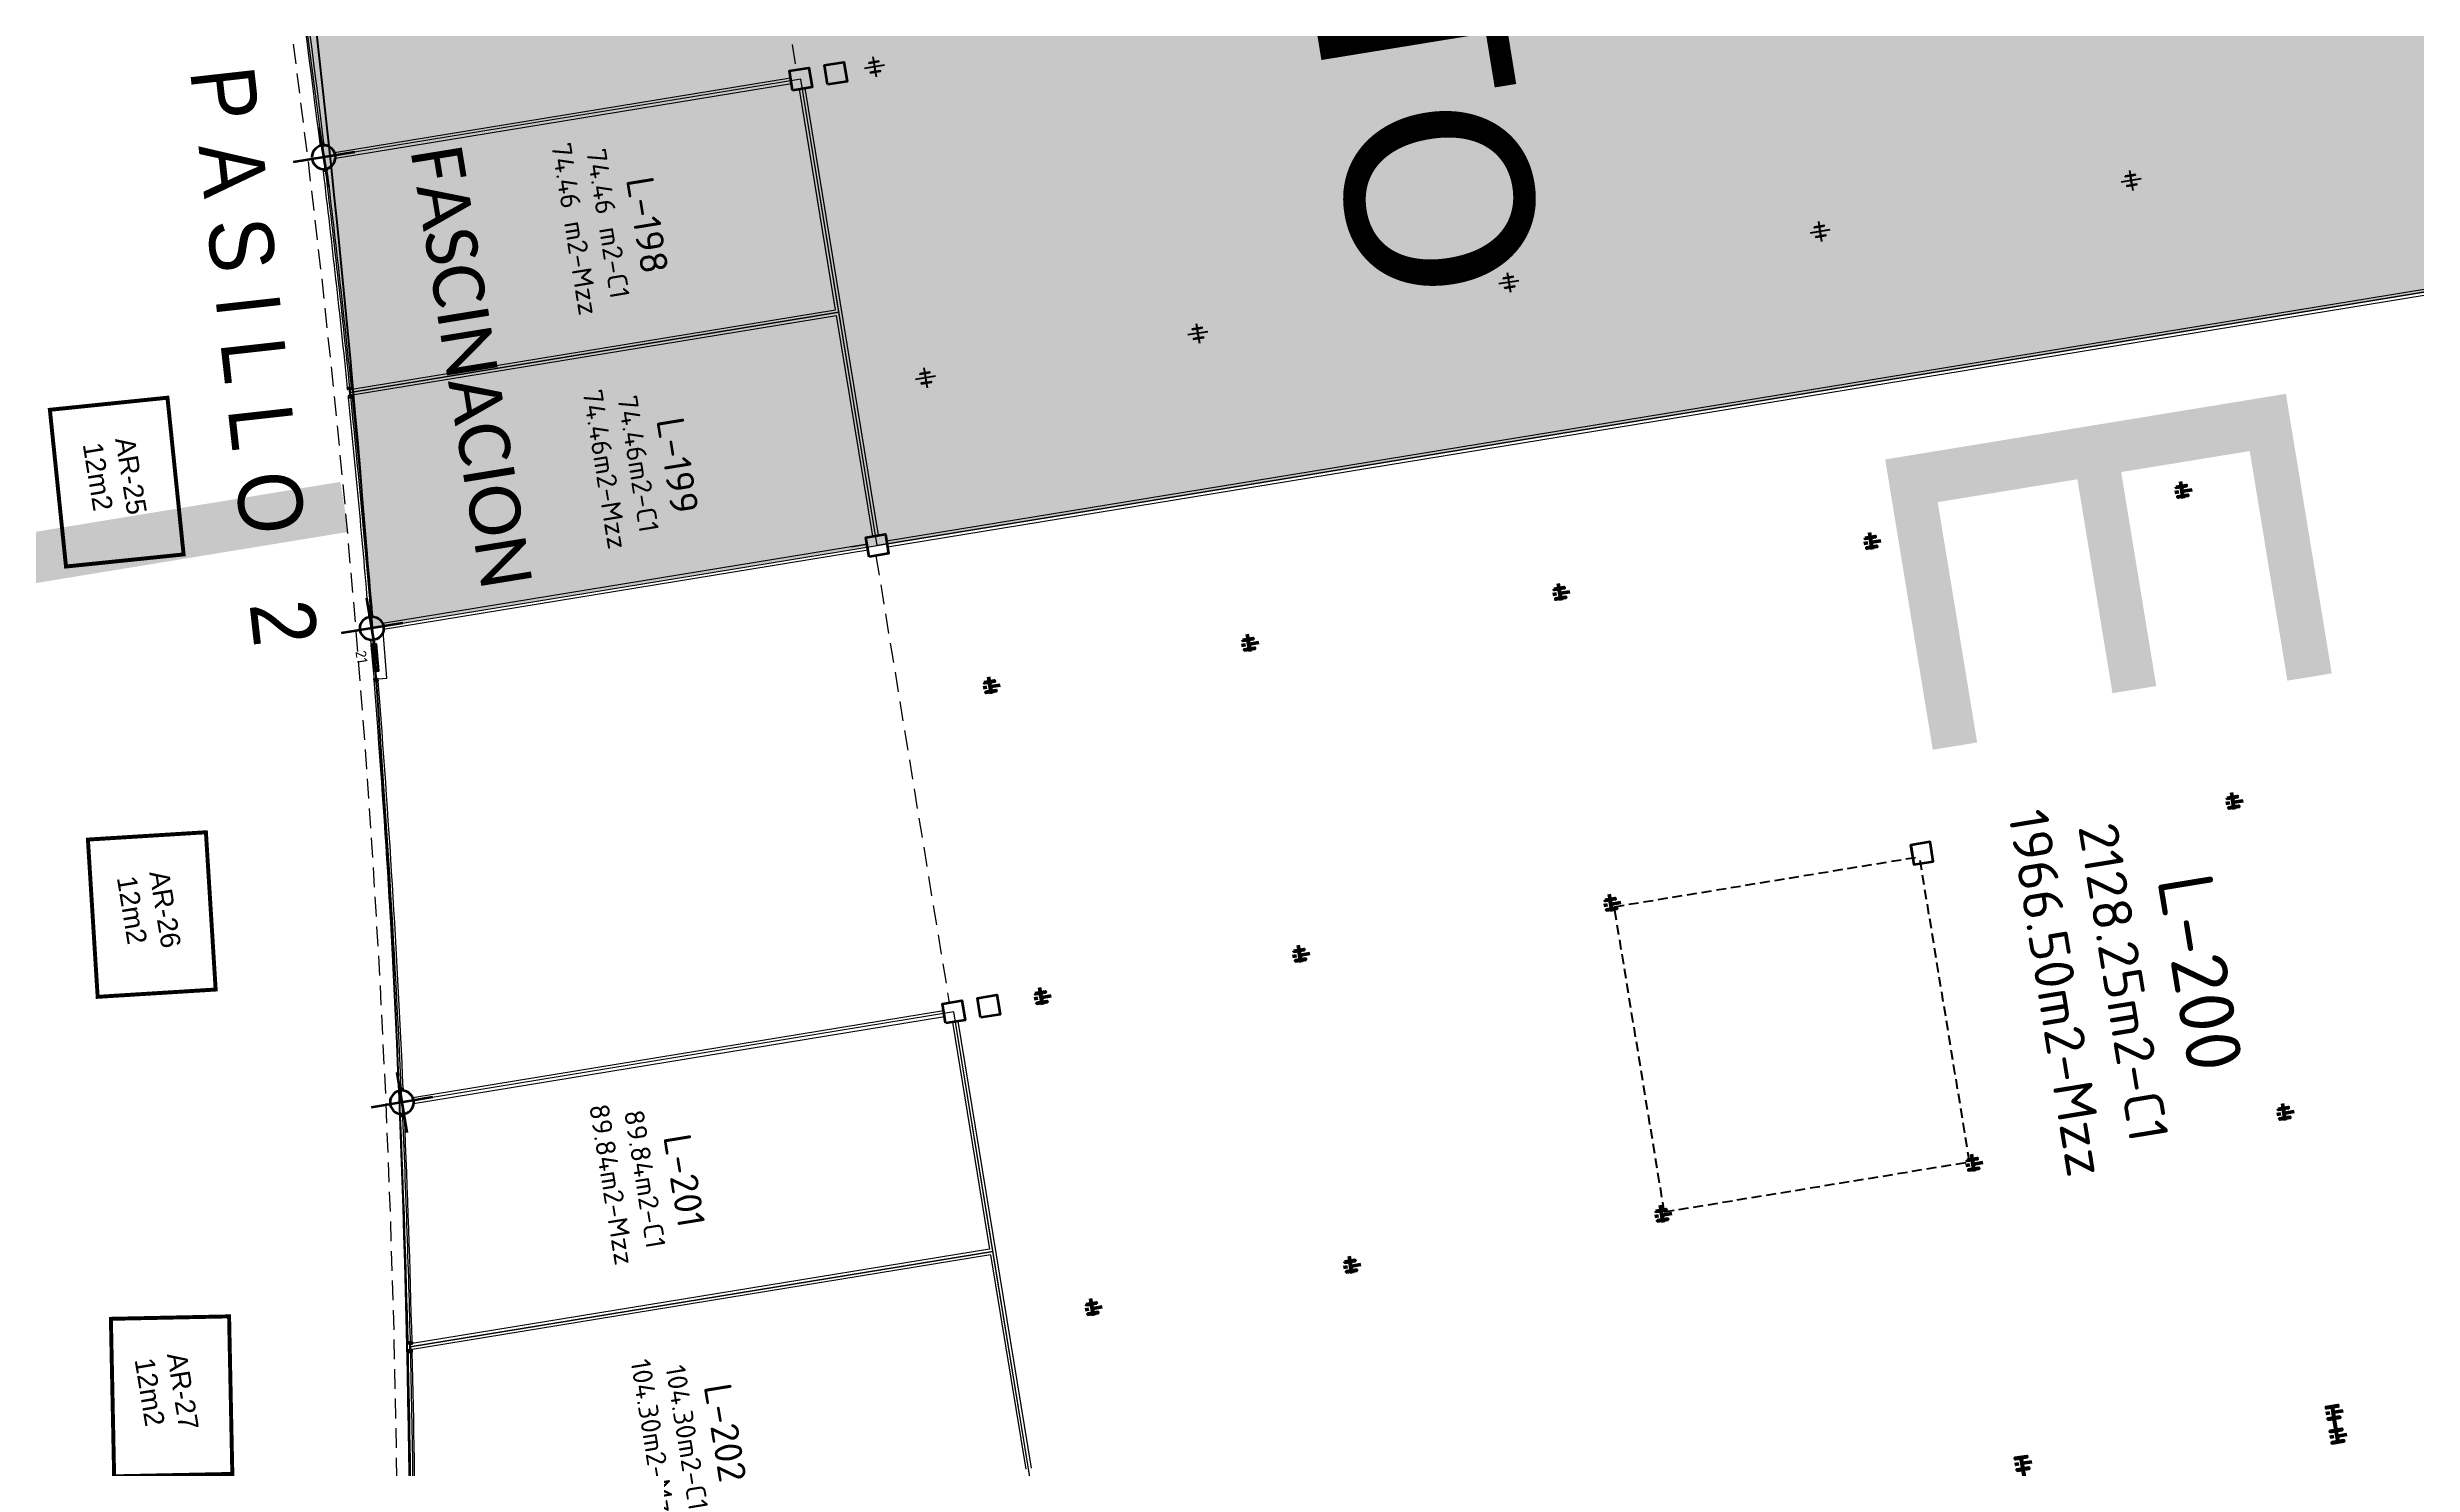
# Model space of a CAD drawing. Header units: metres. Extents: x 2 to 659295185, y -28 to 1124222152.
# Drawn here: x 655546.5 to 655606.5, y 1126339.9 to 1126375.9 of the extents above; entities that cross this region are included whole.
import ezdxf
from ezdxf.enums import TextEntityAlignment as Align

# ---------------------------------------------------------------- set-up
doc = ezdxf.new("R2010")
doc.units = ezdxf.units.M
doc.header["$MEASUREMENT"] = 0
for name, pattern in [('ACAD_ISO04W100', [30, 24, -3, 0, -3]), ('CCSM_C1_CUERPO EL$0$CONTINUA', [0]), ('CCSM_C1_CUERPO EL$0$DASHED', [0.75, 0.5, -0.25]), ('CONTINUA', [0]), ('DASHDOT', [1, 0.5, -0.25, 0, -0.25]), ('DASHED', [0.75, 0.5, -0.25]), ('ISAN_C1$0$HIDDEN', [0.375, 0.25, -0.125]), ('JIS_02_1.0', [2, 1, -1])]:
    doc.linetypes.add(name, pattern=pattern)
doc.layers.get('0').update_dxf_attribs({"linetype": 'CONTINUOUS'})
for name, color, linetype in [('+ARQ-ejes', 8, 'ACAD_ISO04W100'), ('+ARQ-estructura', 2, 'CONTINUOUS'), ('+ARQ-proyecciones', 253, 'JIS_02_1.0'), ('CCSM_C1_CUERPO BJ$0$A-LOCAL ID', 7, 'CONTINUOUS'), ('CCSM_C1_CUERPO BJ$0$ID_Nº LOCAL', 7, 'CONTINUOUS'), ('CCSM_C1_CUERPO EL$0$A-AREAS COMERCIALES', 151, 'CONTINUOUS'), ('CCSM_C1_CUERPO EL$0$A-EQUIPOS', 9, 'CONTINUOUS'), ('CCSM_C1_CUERPO EL$0$A-FRENTE DE LOCAL', 4, 'CONTINUOUS'), ('CCSM_C1_CUERPO EL$0$A-LOCAL ID', 7, 'CONTINUOUS'), ('CCSM_C1_CUERPO EL$0$A-MARCOS LOCALES', 4, 'CONTINUOUS'), ('CCSM_C1_CUERPO EL$0$A-PARED', 2, 'CCSM_C1_CUERPO EL$0$CONTINUA'), ('CCSM_C1_CUERPO EL$0$A-PROYECCIONES', 5, 'CCSM_C1_CUERPO EL$0$DASHED'), ('CCSM_C1_CUERPO EL$0$ID_AREA EXACTA', 7, 'CONTINUOUS'), ('CCSM_C1_CUERPO EL$0$ID_Nº LOCAL', 7, 'CONTINUOUS'), ('CCSM_C1_CUERPO EL$0$ID_RUBRO', 7, 'CONTINUOUS'), ('CCSM_XREF KIOSKOSE$0$Kiosco General', 154, 'CONTINUOUS'), ('DIVISION EDIFICIOS', 5, 'CONTINUOUS'), ('Est_señalizacion', 7, 'CONTINUOUS'), ('MESAS DE FERIA', 7, 'CONTINUOUS')]:
    doc.layers.add(name, color=color, linetype=linetype)
for name, color, linetype, lineweight in [('CCSM_C1_CUERPO EL$0$ENUMERACIÓN DE CAJETIN DE EXTINSIÓN', 8, 'CONTINUOUS', 0), ('CCSM_XREF ESTRUCTURA15$0$E-CA-COLUMNA', 2, 'CONTINUOUS', 35), ('CCSM_XREF ESTRUCTURA15$0$E-CE-COLUMNA', 2, 'CONTINUOUS', 35), ('CCSM_XREF ESTRUCTURA15$0$E-CL-COLUMNA', 2, 'CONTINUOUS', 35), ('INV_COLUMNAS', 1, 'CONTINUOUS', 50), ('LOCALES ASIGNADOS', 41, 'DASHDOT', 0), ('NOMBRES LOCATARIOS', 7, 'CONTINUA', 0)]:
    doc.layers.add(name, color=color, linetype=linetype, lineweight=lineweight)
doc.styles.add('B', font='arial.ttf')
doc.styles.add('CCSM_C1_CUERPO BJ$0$ROMANS', font='romans__.ttf')
doc.styles.add('CCSM_C1_CUERPO BJ$0$sigo', font='arial.ttf', dxfattribs={"width": 0.9})
doc.styles.add('CCSM_C1_CUERPO EL$0$ROMANS', font='romans__.ttf')
doc.styles.add('CCSM_XREF KIOSKOSE$0$Standard', font='txt')
doc.styles.get("Standard").update_dxf_attribs({"font": 'tahoma.ttf'})
doc.styles.add('X', font='romand.shx')

# ---------------------------------------------------------------- blocks, each defined once
blk = doc.blocks.new('CCSM_C1_CUERPO EL$0$CAJA DE MANGUERA')
for points in [[(0.444, 0.073), (0.473, -0.106), (0.44, -0.111), (0.417, 0.034), (-0.406, -0.1), (-0.382, -0.246), (-0.415, -0.251), (-0.444, -0.073)], [(0.417, 0.034), (0.44, -0.111), (-0.382, -0.246), (-0.406, -0.1)], [(0.299, 0.008), (0.393, -0.108), (0.246, -0.132)], [(-0.378, -0.123), (-0.288, -0.201), (-0.303, -0.111), (-0.363, -0.214)]]:
    blk.add_lwpolyline(points, close=True)
for points in [[(-0.295, -0.156), (-0.019, -0.111), (-0.012, -0.152)], [(-0.248, -0.149), (-0.241, -0.193)], [(-0.196, -0.14), (-0.189, -0.185)], [(-0.151, -0.133), (-0.144, -0.177)], [(-0.107, -0.125), (-0.1, -0.17)], [(-0.062, -0.118), (-0.055, -0.163)]]:
    blk.add_lwpolyline(points)
blk = doc.blocks.new('CCSM_C1_CUERPO EL$0$MARCO LOCAL-COLUMNA')
at = {"layer": 'CCSM_C1_CUERPO EL$0$A-MARCOS LOCALES'}
for points in [[(655585.123, 1126575.588), (655585.173, 1126575.588), (655585.173, 1126575.488), (655585.123, 1126575.488)], [(655585.128, 1126575.583), (655585.168, 1126575.583), (655585.168, 1126575.493), (655585.128, 1126575.493)]]:
    blk.add_lwpolyline(points, close=True, dxfattribs=at)
blk = doc.blocks.new('CCSM_C1_CUERPO EL$0$MARCO LOCAL-PARED')
for points in [[(655585.338, 1126575.539), (655585.388, 1126575.539), (655585.388, 1126575.439), (655585.338, 1126575.439)], [(655585.343, 1126575.534), (655585.383, 1126575.534), (655585.383, 1126575.444), (655585.343, 1126575.444)], [(655585.393, 1126575.539), (655585.393, 1126575.534), (655585.393, 1126575.534), (655585.393, 1126575.489), (655585.543, 1126575.489), (655585.543, 1126575.534), (655585.543, 1126575.534), (655585.543, 1126575.539), (655585.548, 1126575.539), (655585.548, 1126575.484), (655585.388, 1126575.484), (655585.388, 1126575.539)], [(655585.598, 1126575.539), (655585.548, 1126575.539), (655585.548, 1126575.439), (655585.598, 1126575.439)], [(655585.593, 1126575.534), (655585.553, 1126575.534), (655585.553, 1126575.444), (655585.593, 1126575.444)]]:
    blk.add_lwpolyline(points, close=True)
blk = doc.blocks.new('CCSM_C1_CUERPO EL$0$IDENT LOCAL')
at = {"style": 'CCSM_C1_CUERPO EL$0$ROMANS'}
for tag, height, p in [('NºLOCAL', 0.7, (0.201, 1.671)), ('AREA-EXACTA', 0.5, (0, 0.85)), ('RUBRO', 0.35, (0, 0)), ('USO', 0.35, (0, -0.85))]:
    blk.add_attdef(tag, text='', height=height, dxfattribs=at).set_placement(p, align=Align.BOTTOM_CENTER)
blk = doc.blocks.new('CCSM_XREF ESTRUCTURA15$0$CCSM_COLUM REDONDA')
at = {"color": 5}
for p, q in [((0, 0.774), (0, -0.774)), ((-0.789, 0), (0.789, 0))]:
    blk.add_line(p, q, dxfattribs=at)
blk.add_circle((0, 0), 0.3)
blk = doc.blocks.new('CCSM_XREF ESTRUCTURA15$0$CCSM_COLUMNA REC')
at = {"layer": 'CCSM_XREF ESTRUCTURA15$0$E-CA-COLUMNA'}
blk.add_lwpolyline([(-0.25, -0.25), (0.25, -0.25), (0.25, 0.25), (-0.25, 0.25)], close=True, dxfattribs=at)
blk = doc.blocks.new('CCSM_C1_CUERPO BJ$0$IDENT LOCAL')
at = {"style": 'CCSM_C1_CUERPO BJ$0$ROMANS'}
for tag, height, p in [('AREA-EXACTA', 0.5, (0.587, 0.096)), ('NºLOCAL', 0.7, (1.17, 0.119)), ('RUBRO', 0.35, (0, 0)), ('USO', 0.35, (-0.587, -0.096))]:
    blk.add_attdef(tag, text='', height=height, rotation=279.3085, dxfattribs=at).set_placement(p, align=Align.BOTTOM_CENTER)
blk = doc.blocks.new('HEA320')
h = blk.add_hatch()
h.set_pattern_fill('ANSI31', color=8, angle=90, style=0)
h.set_pattern_definition([(135, (-836336.7335, -1090585.6653), (-2.24506403, -2.24506403), [])])
h.paths.add_polyline_path([(-140, -4), (-140, -150), (-155, -150), (-155, 150), (-140, 150), (-140, 4), (139, 4), (139, 150), (155, 150), (155, -150), (139, -150), (139, -4)])
at = {"layer": 'INV_COLUMNAS', "color": 7, "linetype": 'ACAD_ISO04W100', "ltscale": 10}
for p, q in [((256, 0), (-256, 0)), ((0, 256), (0, -256))]:
    blk.add_line(p, q, dxfattribs=at)
at = {"layer": 'INV_COLUMNAS'}
blk.add_lwpolyline([(-140, -4), (-140, -150), (-155, -150), (-155, 150), (-140, 150), (-140, 4), (139, 4), (139, 150), (155, 150), (155, -150), (139, -150), (139, -4)], close=True, dxfattribs=at)
blk = doc.blocks.new('COL_COMP')
at = {"layer": 'INV_COLUMNAS'}
h = blk.add_hatch(dxfattribs=at)
h.set_pattern_fill('ANSI31', style=0)
h.set_pattern_definition([(45, (-836920.707, -1097820.263), (-2.24506403, 2.24506403), [])])
h.paths.add_polyline_path([(-150, -4), (150, -4), (150, 4), (-150, 4)])
blk.add_lwpolyline([(-150, -4), (150, -4), (150, 4), (-150, 4)], close=True, dxfattribs=at)
blk.add_blockref('HEA320', (-305, 0), dxfattribs=at)
at = {"layer": 'INV_COLUMNAS', "xscale": -1}
blk.add_blockref('HEA320', (305, 0), dxfattribs=at)
blk = doc.blocks.new('cp260')
at = {"layer": 'INV_COLUMNAS', "lineweight": 5}
h = blk.add_hatch(dxfattribs=at)
h.set_pattern_fill('ANSI31', color=8, scale=2, style=0)
h.set_pattern_definition([(45, (0, 0), (-4.49013, 4.49013), [])])
edge = h.paths.add_edge_path()
edge.add_line((-130, 130), (-130, 118))
edge.add_line((-130, 118), (-9, 118))
edge.add_arc((-9, 113), 5, 0, 90, ccw=False)
edge.add_line((-5, 113), (-5, -113))
edge.add_arc((-9, -113), 5, -90, 0, ccw=False)
edge.add_line((-9, -118), (-130, -118))
edge.add_line((-130, -118), (-130, -130))
edge.add_line((-130, -130), (130, -130))
edge.add_line((130, -130), (130, -118))
edge.add_line((130, -118), (9, -118))
edge.add_arc((9, -113), 5, 180, 270, ccw=False)
edge.add_line((4, -113), (4, 113))
edge.add_arc((9, 113), 5, 90, 180, ccw=False)
edge.add_line((9, 118), (130, 118))
edge.add_line((130, 118), (130, 130))
edge.add_line((130, 130), (-130, 130))
at = {"layer": 'INV_COLUMNAS', "color": 7, "linetype": 'ACAD_ISO04W100', "ltscale": 10}
for p, q in [((0, 256), (0, -256)), ((256, 0), (-256, 0))]:
    blk.add_line(p, q, dxfattribs=at)
at = {"layer": 'INV_COLUMNAS', "linetype": 'Continuous', "ltscale": 5}
blk.add_lwpolyline([(-130, 130), (-130, 118), (-9, 118, -0.414214), (-5, 113), (-5, -113, -0.414214), (-9, -118), (-130, -118), (-130, -130), (130, -130), (130, -118), (9, -118, -0.414214), (4, -113), (4, 113, -0.414214), (9, 118), (130, 118), (130, 130)], format="xyb", close=True, dxfattribs=at)
at = {"color": 7, "ltscale": 1.5, "char_height": 0.0293, "width": 4.15, "attachment_point": 1, "style": 'X'}
for insert in [(11, 5), (11, 3), (16, 2)]:
    blk.add_mtext('{\\fSwis721 BdOul BT|b0|i0|c0|p82;\\C5; }', dxfattribs=dict(at, insert=insert))
blk = doc.blocks.new('sectoresd')
at = {"layer": 'DIVISION EDIFICIOS', "ltscale": 0.005, "char_height": 10.3047, "width": 148.24864, "attachment_point": 5, "rotation": 279.30845, "style": 'B'}
for s, insert in [('{\\fCentury Gothic|b0|i0|c0|p34;E}', (655600.507, 1126367.071)), ('{\\fCentury Gothic|b0|i0|c0|p34;L}', (655551.009, 1126365.588))]:
    blk.add_mtext(s, dxfattribs=dict(at, insert=insert))

msp = doc.modelspace()

# ---------------------------------------------------------------- hatches: boundary and pattern name
at = {"layer": 'LOCALES ASIGNADOS'}
h = msp.add_hatch(color=256, dxfattribs=at)
edge = h.paths.add_edge_path()
edge.add_arc((219491.1056, 1054914.3756), 441878.9229, 9.308049718, 9.309563548, ccw=False)
edge.add_line((655551.8097, 1126384.9626), (655564.5398, 1126387.0492))
edge.add_line((655564.5398, 1126387.0492), (655562.5867, 1126398.9652))
edge.add_line((655562.5867, 1126398.9652), (655552.3922, 1126397.2942))
edge.add_line((655552.3922, 1126397.2942), (655552.4569, 1126396.8995))
edge.add_line((655552.4569, 1126396.8995), (655549.9212, 1126396.4839))
h = msp.add_hatch(color=256, dxfattribs=at)
edge = h.paths.add_edge_path()
edge.add_line((655527.1552, 1126387.0016), (655538.9973, 1126388.9427))
edge.add_arc((823018.0965, 1153841.5836), 169714.1602, 189.306932041, 189.308957667, ccw=False)
edge.add_line((655538.0268, 1126394.8637), (655526.1848, 1126392.9226))
edge.add_line((655526.1848, 1126392.9226), (655527.1552, 1126387.0016))
h.paths.add_polyline_path([(655539.9677, 1126383.0216), (655538.9972, 1126388.9427), (655527.1552, 1126387.0017), (655528.1257, 1126381.0806)])
h = msp.add_hatch(color=256, dxfattribs=at)
edge = h.paths.add_edge_path()
edge.add_arc((691312.3147, 1132240.3442), 36223.8148, 189.27992105, 189.33698147)
edge.add_line((655568.4218, 1126363.3652), (655625.1157, 1126372.655))
edge.add_line((655625.1157, 1126372.655), (655622.4869, 1126388.6938))
edge.add_line((655622.4869, 1126388.6938), (655613.0873, 1126387.1531))
edge.add_line((655613.0873, 1126387.1531), (655609.9546, 1126406.7292))
edge.add_line((655609.9546, 1126406.7292), (655562.5867, 1126398.9652))
h = msp.add_hatch(color=256, dxfattribs=at)
edge = h.paths.add_edge_path()
edge.add_line((655566.4808, 1126375.2072), (655564.5398, 1126387.0492))
edge.add_line((655564.5398, 1126387.0492), (655551.8097, 1126384.9626))
edge.add_arc((655243.1481, 1126335.3423), 312.6247, 6.932758, 9.132719, ccw=False)
edge.add_line((655553.487, 1126373.0774), (655566.4808, 1126375.2072))
h = msp.add_hatch(color=256, dxfattribs=at)
edge = h.paths.add_edge_path()
edge.add_line((655568.4218, 1126363.3652), (655566.4808, 1126375.2072))
edge.add_line((655566.4808, 1126375.2072), (655553.487, 1126373.0774))
edge.add_arc((655213.6695, 1126332.3318), 342.2516, 4.824667, 6.837376, ccw=False)
edge.add_line((655554.7084, 1126361.1175), (655568.4218, 1126363.3652))

# ---------------------------------------------------------------- linework, layer by layer
at = {"layer": '+ARQ-ejes', "linetype": 'ACAD_ISO04W100', "ltscale": 10}
for p, q in [((655567.7205, 1126375.4104), (655567.2148, 1126375.3275)), ((655567.4262, 1126375.6218), (655567.5091, 1126375.1161)), ((655599.6062, 1126372.53), (655599.1006, 1126372.4471)), ((655599.312, 1126372.7414), (655599.3949, 1126372.2357)), ((655591.7116, 1126371.236), (655591.2059, 1126371.1531)), ((655591.4173, 1126371.4474), (655591.5002, 1126370.9417)), ((655583.8169, 1126369.942), (655583.3113, 1126369.8591)), ((655583.5227, 1126370.1534), (655583.6055, 1126369.6477)), ((655575.628, 1126368.8594), (655575.7109, 1126368.3537)), ((655575.9223, 1126368.648), (655575.4166, 1126368.5651)), ((655569.0145, 1126367.5158), (655568.5088, 1126367.4329)), ((655568.7202, 1126367.7271), (655568.8031, 1126367.2215))]:
    msp.add_line(p, q, dxfattribs=at)
at = {"layer": '+ARQ-estructura', "color": 1, "linetype": 'Continuous', "ltscale": 5}
for points in [[(655567.3183, 1126375.4762), (655567.3203, 1126375.4644), (655567.4392, 1126375.4839, -0.4142136), (655567.4449, 1126375.4798), (655567.4815, 1126375.2567, -0.4142136), (655567.4773, 1126375.251), (655567.3584, 1126375.2315), (655567.3604, 1126375.2197), (655567.617, 1126375.2617), (655567.615, 1126375.2736), (655567.4961, 1126375.2541, -0.4142136), (655567.4904, 1126375.2582), (655567.4538, 1126375.4812, -0.4142136), (655567.4579, 1126375.487), (655567.5768, 1126375.5064), (655567.5749, 1126375.5183)], [(655599.2041, 1126372.5958), (655599.206, 1126372.584), (655599.325, 1126372.6035, -0.4142136), (655599.3307, 1126372.5993), (655599.3673, 1126372.3763, -0.4142136), (655599.3631, 1126372.3706), (655599.2442, 1126372.3511), (655599.2462, 1126372.3392), (655599.5027, 1126372.3813), (655599.5008, 1126372.3931), (655599.3819, 1126372.3736, -0.4142136), (655599.3761, 1126372.3778), (655599.3396, 1126372.6008, -0.4142136), (655599.3437, 1126372.6065), (655599.4626, 1126372.626), (655599.4607, 1126372.6379)], [(655591.3094, 1126371.3018), (655591.3114, 1126371.29), (655591.4303, 1126371.3095, -0.4142136), (655591.436, 1126371.3053), (655591.4726, 1126371.0823, -0.4142136), (655591.4685, 1126371.0766), (655591.3496, 1126371.0571), (655591.3515, 1126371.0452), (655591.6081, 1126371.0873), (655591.6061, 1126371.0991), (655591.4872, 1126371.0796, -0.4142136), (655591.4815, 1126371.0838), (655591.4449, 1126371.3068, -0.4142136), (655591.4491, 1126371.3125), (655591.568, 1126371.332), (655591.566, 1126371.3439)], [(655583.4148, 1126370.0078), (655583.4167, 1126369.996), (655583.5356, 1126370.0155, -0.4142136), (655583.5414, 1126370.0113), (655583.5779, 1126369.7883, -0.4142136), (655583.5738, 1126369.7826), (655583.4549, 1126369.7631), (655583.4568, 1126369.7512), (655583.7134, 1126369.7933), (655583.7115, 1126369.8051), (655583.5926, 1126369.7856, -0.4142136), (655583.5868, 1126369.7898), (655583.5503, 1126370.0128, -0.4142136), (655583.5544, 1126370.0185), (655583.6733, 1126370.038), (655583.6714, 1126370.0499)], [(655575.5201, 1126368.7138), (655575.5221, 1126368.702), (655575.641, 1126368.7215, -0.4142136), (655575.6467, 1126368.7173), (655575.6833, 1126368.4943, -0.4142136), (655575.6792, 1126368.4886), (655575.5603, 1126368.4691), (655575.5622, 1126368.4572), (655575.8188, 1126368.4993), (655575.8168, 1126368.5111), (655575.6979, 1126368.4917, -0.4142136), (655575.6922, 1126368.4958), (655575.6556, 1126368.7188, -0.4142136), (655575.6597, 1126368.7245), (655575.7787, 1126368.744), (655575.7767, 1126368.7559)], [(655568.6123, 1126367.5816), (655568.6143, 1126367.5697), (655568.7332, 1126367.5892, -0.4142136), (655568.7389, 1126367.5851), (655568.7755, 1126367.3621, -0.4142136), (655568.7713, 1126367.3563), (655568.6524, 1126367.3368), (655568.6544, 1126367.325), (655568.9109, 1126367.3671), (655568.909, 1126367.3789), (655568.7901, 1126367.3594, -0.4142136), (655568.7844, 1126367.3635), (655568.7478, 1126367.5866, -0.4142136), (655568.7519, 1126367.5923), (655568.8708, 1126367.6118), (655568.8689, 1126367.6236)]]:
    msp.add_lwpolyline(points, format="xyb", close=True, dxfattribs=at)
at = {"layer": '+ARQ-proyecciones', "color": 5, "linetype": 'ISAN_C1$0$HIDDEN'}
for p, q in [((655586.2382, 1126354.0494), (655593.9849, 1126355.3191)), ((655595.2546, 1126347.5725), (655593.9849, 1126355.3191)), ((655587.508, 1126346.3027), (655586.2382, 1126354.0494)), ((655587.508, 1126346.3027), (655595.2546, 1126347.5725))]:
    msp.add_line(p, q, dxfattribs=at)
at = {"layer": 'CCSM_C1_CUERPO EL$0$A-AREAS COMERCIALES', "lineweight": 5}
msp.add_lwpolyline([(655551.8097, 1126384.9626), (655563.6517, 1126386.9036), (655561.6985, 1126398.8196), (655610.0286, 1126406.7413), (655613.211, 1126387.3254), (655622.6106, 1126388.866), (655625.2633, 1126372.682), (655567.5336, 1126363.2197), (655565.5927, 1126375.0616), (655553.487, 1126373.0774), (655552.9688, 1126377.076), (655552.723, 1126378.9115), (655552.2692, 1126382.0232), (655551.8097, 1126384.9626)], dxfattribs=at)
for points in [[(655566.5631, 1126369.1409), (655565.5927, 1126375.0616), (655553.487, 1126373.0774, -0.0047809), (655554.1548, 1126367.107)], [(655567.5336, 1126363.2197), (655566.5631, 1126369.1409), (655554.1548, 1126367.107, -0.0048108), (655554.7084, 1126361.1175)], [(655570.4715, 1126345.2962), (655569.4746, 1126351.3777), (655555.4707, 1126349.0823, -0.0049691), (655555.6821, 1126342.8722)], [(655571.5612, 1126338.6473), (655570.4715, 1126345.2962), (655555.6821, 1126342.8722, -0.0054582), (655555.7719, 1126336.0596)]]:
    msp.add_lwpolyline(points, format="xyb", close=True, dxfattribs=at)
msp.add_lwpolyline([(655567.5336, 1126363.2197), (655625.2633, 1126372.682), (655630.6981, 1126339.5244), (655572.9685, 1126330.0618), (655571.4682, 1126339.2147), (655571.4683, 1126339.2147), (655569.4746, 1126351.3777), (655555.4707, 1126349.0823, 0.0096445), (655554.7084, 1126361.1175), (655567.5336, 1126363.2197), (655567.5336, 1126363.2197)], format="xyb", dxfattribs=at)
at = {"layer": 'CCSM_C1_CUERPO EL$0$A-FRENTE DE LOCAL', "lineweight": 5}
for centre, radius, start, end in [((655244.9318, 1126335.5822), 310.775, 6.993055, 9.076726), ((655244.9318, 1126335.5822), 310.8749, 6.993061, 9.076719), ((655246.6471, 1126335.716), 309.0558, 5.852755, 6.87743), ((655246.6594, 1126335.7174), 309.1434, 5.85274, 6.877379), ((655253.3877, 1126336.3418), 302.2866, 4.766817, 5.815768), ((655253.3881, 1126336.3418), 302.3862, 4.76683, 5.815776), ((655259.9781, 1126336.4141), 295.7136, 2.52265, 4.536455), ((655259.5135, 1126336.3892), 296.2788, 2.523519, 4.529565), ((655244.0594, 1126335.3675), 311.6631, 1.403456, 2.457386), ((655244.0594, 1126335.3675), 311.7631, 1.403451, 2.457381), ((655243.9213, 1126335.3621), 311.8012, 0.352767, 1.356063), ((655244.0555, 1126335.3647), 311.767, 0.352427, 1.356181)]:
    msp.add_arc(centre, radius, start, end, dxfattribs=at)
at = {"layer": 'CCSM_C1_CUERPO EL$0$A-PARED', "lineweight": 5}
for p, q in [((655567.7682, 1126363.3341), (655625.1031, 1126372.7318)), ((655567.7925, 1126363.1861), (655625.1274, 1126372.5838)), ((655554.691, 1126360.7159), (655554.6827, 1126360.8186)), ((655554.8268, 1126360.7269), (655554.691, 1126360.7159)), ((655554.7496, 1126360.0273), (655554.7617, 1126359.829)), ((655554.8878, 1126360.0396), (655554.762, 1126360.0284))]:
    msp.add_line(p, q, dxfattribs=at)
for points in [[(655553.7614, 1126373.1986), (655565.3338, 1126375.0954)], [(655553.7858, 1126373.0505), (655565.358, 1126374.9474)], [(655566.477, 1126369.2027), (655565.5591, 1126374.8028)], [(655567.5672, 1126363.4785), (655565.7071, 1126374.8271)], [(655554.1472, 1126367.1817), (655566.477, 1126369.2027)], [(655554.1625, 1126367.0322), (655566.5012, 1126369.0547)], [(655567.4192, 1126363.4543), (655566.5012, 1126369.0547)], [(655567.2748, 1126363.2532), (655554.9829, 1126361.2385)], [(655566.8801, 1126363.1886), (655567.2748, 1126363.2533)], [(655567.2991, 1126363.1052), (655555.0071, 1126361.0905)], [(655554.7617, 1126359.829), (655555.0931, 1126359.8557), (655554.9972, 1126361.0363)], [(655554.8878, 1126360.0396), (655554.8268, 1126360.7269)], [(655555.7451, 1126349.2035), (655569.2158, 1126351.4115)], [(655555.7694, 1126349.0555), (655569.24, 1126351.2635)], [(655571.4492, 1126339.7946), (655569.589, 1126351.1431), (655569.441, 1126351.1189), (655570.3852, 1126345.3582)], [(655570.3852, 1126345.3582), (655555.6803, 1126342.9479)], [(655570.4095, 1126345.2102), (655555.6839, 1126342.7965)], [(655570.4095, 1126345.2102), (655571.3011, 1126339.7703)]]:
    msp.add_lwpolyline(points, dxfattribs=at)
for start, end in [(5.81792, 5.845462), (1.366301, 1.394057)]:
    msp.add_arc((655243.1481, 1126335.3423), 312.6247, start, end, dxfattribs=at)
at = {"layer": 'CCSM_C1_CUERPO EL$0$A-PROYECCIONES', "lineweight": 5}
for p, q in [((655563.6747, 1126386.2994), (655565.4782, 1126375.2963)), ((655567.5001, 1126362.9609), (655569.3602, 1126351.6123))]:
    msp.add_line(p, q, dxfattribs=at)
msp.add_lwpolyline([(655555.3669, 1126337.3102), (655544.1699, 1126335.4749, 0.0398086), (655540.3564, 1126383.1215), (655538.4858, 1126394.5335), (655549.539, 1126396.3452), (655551.4152, 1126384.8986, -0.0382915)], format="xyb", close=True, dxfattribs=at)
at = {"layer": 'CCSM_XREF KIOSKOSE$0$Kiosco General', "linetype": 'DASHED', "lineweight": 5, "const_width": 0.1}
for points in [[(655549.9317, 1126362.9929), (655549.5224, 1126366.9719), (655546.5381, 1126366.6649), (655546.9474, 1126362.6859)], [(655550.7452, 1126351.9468), (655550.4979, 1126355.9391), (655547.5036, 1126355.7537), (655547.7509, 1126351.7613)], [(655551.1683, 1126339.6495), (655548.169, 1126339.5878), (655548.0867, 1126343.5869), (655551.086, 1126343.6487)]]:
    msp.add_lwpolyline(points, close=True, dxfattribs=at)
at = {"layer": 'Est_señalizacion'}
msp.add_lwpolyline([(655594.253, 1126355.6924), (655594.3339, 1126355.199), (655593.8405, 1126355.1181), (655593.7596, 1126355.6115), (655594.253, 1126355.6924)], dxfattribs=at)
at = {"layer": 'MESAS DE FERIA'}
msp.add_arc((655191.3752, 1126334.5231), 364.3268, 358.138152, 12.175695, dxfattribs=at)

# ---------------------------------------------------------------- block references
at = {"color": 0}
msp.add_blockref('sectoresd', (-1.7491, -4.253), dxfattribs=at)
at = {"layer": 'CCSM_C1_CUERPO BJ$0$A-LOCAL ID', "lineweight": 5}
ref = msp.add_blockref('CCSM_C1_CUERPO BJ$0$IDENT LOCAL', (655548.7497, 1126367.7007), dxfattribs=dict(at, xscale=1.250000000106109, yscale=1.250000000106109, zscale=1.250000000106109, rotation=276.3604217595857))
ref.add_attrib('NºLOCAL', 'P A S I L L O   2', dxfattribs={"layer": 'CCSM_C1_CUERPO BJ$0$ID_Nº LOCAL', "height": 1.625, "rotation": 276.360422, "style": 'CCSM_C1_CUERPO BJ$0$sigo', "width": 0.9}).set_placement((655550.4268, 1126367.8876), align=Align.BOTTOM_CENTER)
at = {"layer": 'CCSM_C1_CUERPO EL$0$A-EQUIPOS', "lineweight": 5, "xscale": -0.7667190467728588, "yscale": 0.7667190465144813, "zscale": 0.7667190465888243, "rotation": 284.3780501334886}
msp.add_blockref('CCSM_C1_CUERPO EL$0$CAJA DE MANGUERA', (655554.8573, 1126360.3833), dxfattribs=at)
at = {"layer": 'CCSM_C1_CUERPO EL$0$A-LOCAL ID', "lineweight": 5}
ref = msp.add_blockref('CCSM_C1_CUERPO EL$0$IDENT LOCAL', (655559.4672, 1126371.1912), dxfattribs=dict(at, rotation=279.3084512864317))
ref.add_attrib('AREA-EXACTA', '74.46 m2-C1', dxfattribs={"layer": 'CCSM_C1_CUERPO EL$0$ID_AREA EXACTA', "height": 0.5, "rotation": 279.308451, "style": 'CCSM_C1_CUERPO EL$0$ROMANS'}).set_placement((655560.306, 1126371.3287), align=Align.BOTTOM_CENTER)
ref.add_attrib('RUBRO', '74.46 m2-Mzz', dxfattribs={"layer": 'CCSM_C1_CUERPO EL$0$ID_RUBRO', "height": 0.5, "rotation": 279.308451, "style": 'CCSM_C1_CUERPO EL$0$ROMANS'}).set_placement((655559.4672, 1126371.1912), align=Align.BOTTOM_CENTER)
ref.add_attrib('NºLOCAL', 'L-198', dxfattribs={"layer": 'CCSM_C1_CUERPO EL$0$ID_Nº LOCAL', "height": 0.7, "rotation": 279.308451, "style": 'CCSM_C1_CUERPO EL$0$ROMANS'}).set_placement((655561.1489, 1126371.2627), align=Align.BOTTOM_CENTER)
ref = msp.add_blockref('CCSM_C1_CUERPO EL$0$IDENT LOCAL', (655560.2343, 1126365.0896), dxfattribs=dict(at, rotation=279.3084512864317))
ref.add_attrib('AREA-EXACTA', '74.46m2-C1', dxfattribs={"layer": 'CCSM_C1_CUERPO EL$0$ID_AREA EXACTA', "height": 0.5, "rotation": 279.308451, "style": 'CCSM_C1_CUERPO EL$0$ROMANS'}).set_placement((655561.0731, 1126365.2271), align=Align.BOTTOM_CENTER)
ref.add_attrib('RUBRO', '74.46m2-Mzz', dxfattribs={"layer": 'CCSM_C1_CUERPO EL$0$ID_RUBRO', "height": 0.5, "rotation": 279.308451, "style": 'CCSM_C1_CUERPO EL$0$ROMANS'}).set_placement((655560.2343, 1126365.0896), align=Align.BOTTOM_CENTER)
ref.add_attrib('NºLOCAL', 'L-199', dxfattribs={"layer": 'CCSM_C1_CUERPO EL$0$ID_Nº LOCAL', "height": 0.7, "rotation": 279.308451, "style": 'CCSM_C1_CUERPO EL$0$ROMANS'}).set_placement((655561.9159, 1126365.1611), align=Align.BOTTOM_CENTER)
ref = msp.add_blockref('CCSM_C1_CUERPO EL$0$IDENT LOCAL', (655596.6407, 1126352.0561), dxfattribs=dict(at, xscale=1.999999999986016, yscale=1.999999999986016, zscale=1.999999999986016, rotation=279.3084512875106))
ref.add_attrib('AREA-EXACTA', ' 2128.25m2-C1', dxfattribs={"layer": 'CCSM_C1_CUERPO EL$0$ID_AREA EXACTA', "height": 1, "rotation": 279.308451, "style": 'CCSM_C1_CUERPO EL$0$ROMANS'}).set_placement((655598.3183, 1126352.3311), align=Align.BOTTOM_CENTER)
ref.add_attrib('RUBRO', ' 1966.50m2-Mzz', dxfattribs={"layer": 'CCSM_C1_CUERPO EL$0$ID_RUBRO', "height": 1, "rotation": 279.308451, "style": 'CCSM_C1_CUERPO EL$0$ROMANS'}).set_placement((655596.6407, 1126352.0561), align=Align.BOTTOM_CENTER)
ref.add_attrib('NºLOCAL', 'L-200', dxfattribs={"layer": 'CCSM_C1_CUERPO EL$0$ID_Nº LOCAL', "height": 1.4, "rotation": 279.308451, "style": 'CCSM_C1_CUERPO EL$0$ROMANS'}).set_placement((655600.004, 1126352.1992), align=Align.BOTTOM_CENTER)
ref = msp.add_blockref('CCSM_C1_CUERPO EL$0$IDENT LOCAL', (655560.4037, 1126346.9327), dxfattribs=dict(at, rotation=279.3084512864317))
ref.add_attrib('AREA-EXACTA', '89.84m2-C1', dxfattribs={"layer": 'CCSM_C1_CUERPO EL$0$ID_AREA EXACTA', "height": 0.5, "rotation": 279.308451, "style": 'CCSM_C1_CUERPO EL$0$ROMANS'}).set_placement((655561.2425, 1126347.0702), align=Align.BOTTOM_CENTER)
ref.add_attrib('RUBRO', '89.84m2-Mzz', dxfattribs={"layer": 'CCSM_C1_CUERPO EL$0$ID_RUBRO', "height": 0.5, "rotation": 279.308451, "style": 'CCSM_C1_CUERPO EL$0$ROMANS'}).set_placement((655560.4037, 1126346.9327), align=Align.BOTTOM_CENTER)
ref.add_attrib('NºLOCAL', 'L-201', dxfattribs={"layer": 'CCSM_C1_CUERPO EL$0$ID_Nº LOCAL', "height": 0.7, "rotation": 279.308451, "style": 'CCSM_C1_CUERPO EL$0$ROMANS'}).set_placement((655562.0853, 1126347.0042), align=Align.BOTTOM_CENTER)
ref = msp.add_blockref('CCSM_C1_CUERPO EL$0$IDENT LOCAL', (655561.4425, 1126340.5336), dxfattribs=dict(at, rotation=279.3084512864317))
ref.add_attrib('AREA-EXACTA', ' 104.30m2-C1', dxfattribs={"layer": 'CCSM_C1_CUERPO EL$0$ID_AREA EXACTA', "height": 0.5, "rotation": 279.308451, "style": 'CCSM_C1_CUERPO EL$0$ROMANS'}).set_placement((655562.2813, 1126340.6711), align=Align.BOTTOM_CENTER)
ref.add_attrib('RUBRO', ' 104.30m2-Mzz', dxfattribs={"layer": 'CCSM_C1_CUERPO EL$0$ID_RUBRO', "height": 0.5, "rotation": 279.308451, "style": 'CCSM_C1_CUERPO EL$0$ROMANS'}).set_placement((655561.4425, 1126340.5336), align=Align.BOTTOM_CENTER)
ref.add_attrib('NºLOCAL', 'L-202', dxfattribs={"layer": 'CCSM_C1_CUERPO EL$0$ID_Nº LOCAL', "height": 0.7, "rotation": 279.308451, "style": 'CCSM_C1_CUERPO EL$0$ROMANS'}).set_placement((655563.1241, 1126340.6051), align=Align.BOTTOM_CENTER)
at = {"layer": 'CCSM_C1_CUERPO EL$0$A-MARCOS LOCALES', "lineweight": 5, "xscale": -1}
for name, p, rotation in [('CCSM_C1_CUERPO EL$0$MARCO LOCAL-COLUMNA', (-382581.9357, 338186.0776), 277.0106944942714), ('CCSM_C1_CUERPO EL$0$MARCO LOCAL-COLUMNA', (-387875.4749, 345206.7996), 276.6241648261254), ('CCSM_C1_CUERPO EL$0$MARCO LOCAL-PARED', (-398487.0013, 359580.3835), 275.8385762314738), ('CCSM_C1_CUERPO EL$0$MARCO LOCAL-COLUMNA', (-412118.0165, 378672.1067), 274.8071909533743), ('CCSM_C1_CUERPO EL$0$MARCO LOCAL-COLUMNA', (-414147.2264, 381576.7044), 274.6513786333912), ('CCSM_C1_CUERPO EL$0$MARCO LOCAL-COLUMNA', (-440159.3657, 420393.7721), 272.5968904009563), ('CCSM_C1_CUERPO EL$0$MARCO LOCAL-COLUMNA', (-442074.7375, 423374.9143), 272.4411064623207), ('CCSM_C1_CUERPO EL$0$MARCO LOCAL-PARED', (-454819.645, 443678.0416), 271.3871180330605)]:
    msp.add_blockref(name, p, dxfattribs=dict(at, rotation=rotation))
at = {"layer": 'CCSM_XREF ESTRUCTURA15$0$E-CE-COLUMNA', "lineweight": 5, "rotation": 279.308451246938}
msp.add_blockref('CCSM_XREF ESTRUCTURA15$0$CCSM_COLUMNA REC', (655594.0468, 1126355.4052), dxfattribs=at)
at = {"layer": 'CCSM_XREF ESTRUCTURA15$0$E-CL-COLUMNA', "lineweight": 5, "xscale": -1}
for name, p, rotation in [('CCSM_XREF ESTRUCTURA15$0$CCSM_COLUMNA REC', (655565.5926, 1126375.0617), 279.3084512732672), ('CCSM_XREF ESTRUCTURA15$0$CCSM_COLUMNA REC', (655566.4808, 1126375.2073), 279.3084512601026), ('CCSM_XREF ESTRUCTURA15$0$CCSM_COLUM REDONDA', (655553.487, 1126373.0774), 9.308451266684887), ('CCSM_XREF ESTRUCTURA15$0$CCSM_COLUMNA REC', (655567.5336, 1126363.2197), 279.3084512601026), ('CCSM_XREF ESTRUCTURA15$0$CCSM_COLUMNA REC', (655569.4746, 1126351.3777), 279.3084512601026), ('CCSM_XREF ESTRUCTURA15$0$CCSM_COLUMNA REC', (655570.3628, 1126351.5233), 279.3084512601026), ('CCSM_XREF ESTRUCTURA15$0$CCSM_COLUM REDONDA', (655555.4706, 1126349.0823), 9.308451226112302)]:
    msp.add_blockref(name, p, dxfattribs=dict(at, rotation=rotation))
at = {"layer": 'CCSM_XREF ESTRUCTURA15$0$E-CL-COLUMNA', "lineweight": 5, "rotation": 189.3084513072573}
msp.add_blockref('CCSM_XREF ESTRUCTURA15$0$CCSM_COLUM REDONDA', (655554.7083, 1126361.1175), dxfattribs=at)
at = {"layer": 'INV_COLUMNAS', "xscale": 0.0009999999647109722, "yscale": 0.0009999999647109722, "zscale": 0.0009999999647109722, "rotation": 9.308447407925417}
for p in [(655600.6474, 1126364.5939), (655592.7528, 1126363.2999), (655584.8581, 1126362.0059), (655576.9634, 1126360.7119), (655570.401, 1126359.6363), (655601.9414, 1126356.6992), (655586.1521, 1126354.1112), (655578.2574, 1126352.8173), (655571.695, 1126351.7416), (655603.2354, 1126348.8046), (655595.3407, 1126347.5106), (655587.4461, 1126346.2166), (655579.5514, 1126344.9226), (655572.989, 1126343.847)]:
    msp.add_blockref('cp260', p, dxfattribs=at)
at = {"layer": 'INV_COLUMNAS', "color": 7, "xscale": 0.001000000098423427, "yscale": 0.001000000098423427, "zscale": 0.001000000098423427, "rotation": 279.3084529113136}
for p in [(655604.5294, 1126340.9099), (655596.6347, 1126339.6159)]:
    msp.add_blockref('COL_COMP', p, dxfattribs=at)

# ---------------------------------------------------------------- texts
at = {"layer": 'CCSM_C1_CUERPO EL$0$ENUMERACIÓN DE CAJETIN DE EXTINSIÓN', "lineweight": 5, "insert": (655554.5544, 1126360.574), "char_height": 0.26688, "width": 0.015658, "attachment_point": 1, "rotation": 279.259198, "style": 'CCSM_C1_CUERPO EL$0$ROMANS'}
msp.add_mtext('21', dxfattribs=at)
at = {"layer": 'CCSM_XREF KIOSKOSE$0$Kiosco General', "lineweight": 5, "char_height": 0.2, "attachment_point": 1, "rotation": 279.308, "style": 'CCSM_XREF KIOSKOSE$0$Standard'}
for s, insert in [('\\pt2.6;{\\fArial|b0|i0|c0|p34;\\H2.5x;AR-25\\P12m2}', (655548.6851, 1126366.0052)), ('\\pt2.6;{\\fArial|b0|i0|c0|p34;\\H2.5x;AR-26\\P12m2}', (655549.5525, 1126355.0025)), ('\\pt2.6;{\\fArial|b0|i0|c0|p34;\\H2.5x;AR-27 \\P12m2}', (655550.0017, 1126342.7663))]:
    msp.add_mtext_dynamic_manual_height_columns(s, width=7.561207, gutter_width=1, heights=[0], dxfattribs=dict(at, insert=insert))
at = {"layer": 'NOMBRES LOCATARIOS', "attachment_point": 1, "rotation": 279.245392}
for s, insert, char_height in [('{\\fCalibri|b0|i0|c0|p34;\\C7;MACUTO}', (655580.0563, 1126397.6268, 2011.843), 4.78253), ('{\\fCalibri|b0|i0|c0|p34;\\C7;FASCINACION}', (655556.9698, 1126373.4574, 674.1966), 1.3)]:
    msp.add_mtext_dynamic_manual_height_columns(s, width=6.891565, gutter_width=25, heights=[0], dxfattribs=dict(at, insert=insert, char_height=char_height))

doc.saveas('drawing.dxf')
